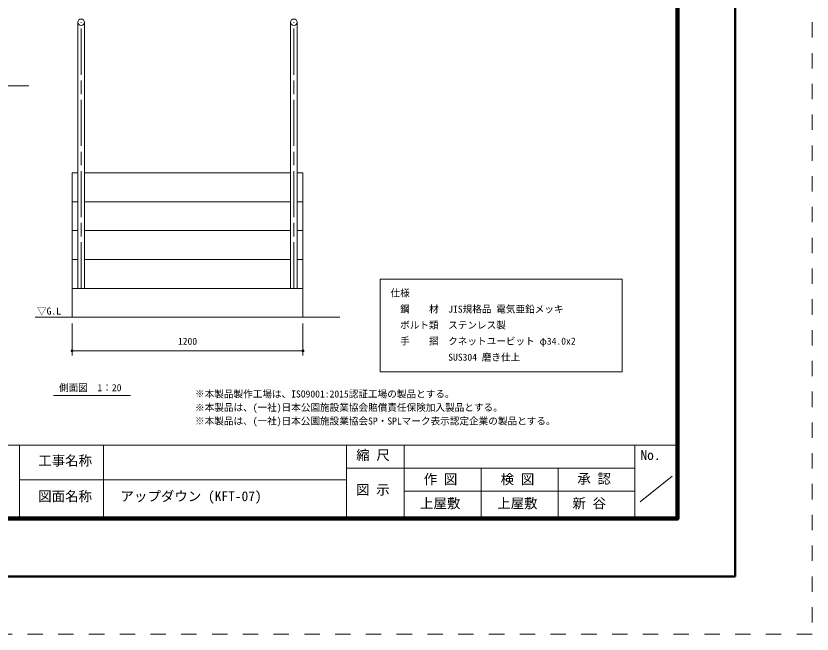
# Model space of a CAD drawing. Units: millimetres at full size, sheet at 1:20; details may follow other scales. Extents: x -400 to 8800, y -300 to 6240.
# Drawn here: x 4660 to 8800, y -300 to 2913 of the extents above; entities that cross this region are included whole.
import ezdxf
from ezdxf.enums import TextEntityAlignment as Align

# ---------------------------------------------------------------- set-up
doc = ezdxf.new("R2010")
doc.units = ezdxf.units.MM
doc.header["$LTSCALE"] = 20
doc.linetypes.add('CHAIN', pattern=[18.5, 12, -1.5, 3.5, -1.5])
doc.linetypes.add('USER1', pattern=[8, 4, -4])
for name, color, linetype, lineweight in [('D-BMK', 2, 'CHAIN', 13), ('D-STR', 1, 'Continuous', 13), ('D-STR-DIM', 7, 'Continuous', 13), ('D-STR-HTXT', 7, 'Continuous', 13), ('D-STR-TXT', 7, 'Continuous', 13), ('D-TTL', 2, 'Continuous', 50), ('D-TTL-FRAM', 7, 'Continuous', 13), ('D-TTL-TXT', 7, 'Continuous', 13)]:
    doc.layers.add(name, color=color, linetype=linetype, lineweight=lineweight)
doc.layers.add('D-DOC', color=7, linetype='Continuous')
doc.styles.add('ＭＳ ゴシック', font='')
doc.styles.get('ＭＳ ゴシック').set_extended_font_data('MS Gothic')

# ---------------------------------------------------------------- blocks, each defined once
blk = doc.blocks.new('filled_dot')
at = {"color": 0, "linetype": 'Continuous', "lineweight": -2, "const_width": 1.25}
blk.add_lwpolyline([(-0.625, 0, 1), (0.625, 0, 1)], format="xyb", close=True, dxfattribs=at)

msp = doc.modelspace()

# ---------------------------------------------------------------- linework, layer by layer
at = {"layer": 'D-BMK'}
for p, q in [((4999.65, 1496.72), (4999.65, 2879.72)), ((6105.65, 1496.72), (6105.65, 2879.72))]:
    msp.add_line(p, q, dxfattribs=at)
at = {"layer": 'D-STR'}
for p, q in [((4982.65, 2879.72), (4982.65, 1496.72)), ((5016.65, 2879.72), (5016.65, 1496.72)), ((6088.65, 2879.72), (6088.65, 1496.72)), ((6122.65, 2879.72), (6122.65, 1496.72)), ((4982.65, 2096.72), (4952.65, 2096.72)), ((4952.65, 2096.72), (4952.65, 1346.72)), ((6088.65, 2096.72), (5016.65, 2096.72)), ((6152.65, 2096.72), (6122.65, 2096.72)), ((6152.65, 1346.72), (6152.65, 2096.72)), ((4952.65, 1946.72), (4982.65, 1946.72)), ((5016.65, 1946.72), (6088.65, 1946.72)), ((6122.65, 1946.72), (6152.65, 1946.72)), ((4952.65, 1796.72), (4982.65, 1796.72)), ((5016.65, 1796.72), (6088.65, 1796.72)), ((6122.65, 1796.72), (6152.65, 1796.72)), ((4952.65, 1646.72), (4982.65, 1646.72)), ((5016.65, 1646.72), (6088.65, 1646.72)), ((6122.65, 1646.72), (6152.65, 1646.72)), ((4952.65, 1496.72), (6152.65, 1496.72)), ((4760.65, 1346.72), (6344.65, 1346.72))]:
    msp.add_line(p, q, dxfattribs=at)
for centre in [(4999.65, 2879.72), (6105.65, 2879.72)]:
    msp.add_circle(centre, 17, dxfattribs=at)
at = {"layer": 'D-STR-DIM'}
for p, q in [((4952.65, 1314.72), (4952.65, 1148.32)), ((6152.65, 1314.72), (6152.65, 1148.32)), ((4952.65, 1172.32), (6152.65, 1172.32))]:
    msp.add_line(p, q, dxfattribs=at)
at = {"layer": 'D-STR-HTXT'}
msp.add_lwpolyline([(3978.31, 2354.82), (4253.5, 2549.29), (4313.5, 2549.29), (4727.97, 2549.29)], dxfattribs=at)
at = {"layer": 'D-STR-TXT'}
msp.add_line((4856.04, 939.61), (5256.04, 939.61), dxfattribs=at)
at = {"layer": 'D-TTL'}
for p, q in [((8400, 0), (8400, 5940)), ((0, 0), (8400, 0))]:
    msp.add_line(p, q, dxfattribs=at)
at = {"layer": 'D-TTL', "color": 5, "linetype": 'USER1', "lineweight": 13}
msp.add_lwpolyline([(-400, -300), (-400, 6240), (8800, 6240), (8800, -300)], close=True, dxfattribs=at)
at = {"layer": 'D-TTL', "lineweight": 140}
msp.add_lwpolyline([(300, 300), (300, 5640), (8100, 5640), (8100, 300)], close=True, dxfattribs=at)
at = {"layer": 'D-TTL-FRAM'}
for p, q in [((300, 682.44), (8100, 682.44)), ((6379.22, 682.44), (6379.22, 300)), ((6679.22, 682.44), (6679.22, 300)), ((7879.22, 682.44), (7879.22, 300)), ((6679.22, 562.44), (6379.22, 562.44)), ((6679.22, 562.44), (7879.22, 562.44)), ((7079.22, 300), (7079.22, 562.44)), ((7479.22, 562.44), (7479.22, 300)), ((6379.22, 502.44), (4679.22, 502.44)), ((7905.33, 386.94), (8073.33, 521.34)), ((7879.22, 442.44), (6679.22, 442.44))]:
    msp.add_line(p, q, dxfattribs=at)
at = {"layer": 'D-TTL-FRAM', "color": 2}
msp.add_lwpolyline([(6554.08, 1544.88), (7812.91, 1544.88), (7812.91, 1063.3), (6554.08, 1063.3)], close=True, dxfattribs=at)
at = {"layer": 'D-TTL-TXT'}
for p, q in [((4679.22, 682.44), (4679.22, 300)), ((5115.96, 300), (5115.96, 682.44))]:
    msp.add_line(p, q, dxfattribs=at)

# ---------------------------------------------------------------- block references
at = {"layer": 'D-STR-DIM', "xscale": 6, "yscale": 6}
msp.add_blockref('filled_dot', (4952.65, 1172.32), dxfattribs=at)
at = {"layer": 'D-STR-DIM', "xscale": 6, "yscale": 6, "rotation": 180}
msp.add_blockref('filled_dot', (6152.65, 1172.32), dxfattribs=at)

# ---------------------------------------------------------------- texts
at = {"layer": 'D-DOC', "style": 'ＭＳ ゴシック'}
for s, p in [('仕様', (6608, 1490.64)), ('\u3000鋼\u3000\u3000材\u3000JIS規格品 電気亜鉛メッキ', (6608, 1407.31)), ('\u3000ボルト類\u3000ステンレス製', (6608, 1323.98)), ('\u3000手\u3000\u3000摺\u3000クネットユービット φ34.0x2', (6608, 1240.64)), ('\u3000\u3000\u3000\u3000\u3000\u3000SUS304 磨き仕上', (6608, 1157.31))]:
    msp.add_text(s, height=36.66, dxfattribs=at).set_placement(p, align=Align.TOP_LEFT)
for s, p in [('※本製品製作工場は、ISO9001:2015認証工場の製品とする。', (5591.59, 918.55)), ('※本製品は、(一社)日本公園施設業協会賠償責任保険加入製品とする。', (5591.59, 848.24)), ('※本製品は、(一社)日本公園施設業協会SP・SPLマーク表示認定企業の製品とする。', (5591.59, 777.93))]:
    msp.add_text(s, height=36.66, dxfattribs=at).set_placement(p, align=Align.BOTTOM_LEFT)
at = {"layer": 'D-STR-DIM', "style": 'ＭＳ ゴシック'}
msp.add_text('1200', height=36.66, dxfattribs=at).set_placement((5552.65, 1240.07), align=Align.TOP_CENTER)
at = {"layer": 'D-STR-TXT', "style": 'ＭＳ ゴシック'}
for s, p in [('▽G.L', (4832.28, 1397.15)), ('側面図\u30001：20', (5046.79, 998.82))]:
    msp.add_text(s, height=36.66, dxfattribs=at).set_placement(p, align=Align.TOP_CENTER)
at = {"layer": 'D-TTL-TXT', "style": 'ＭＳ ゴシック'}
for s, p in [('縮 尺', (6429.13, 589.31)), ('工事名称', (4776.16, 560.61)), ('No.', (7907.64, 589.31)), ('承 認', (7579.13, 466.78)), ('作 図', (6780.62, 463.78)), ('検 図', (7180.9, 463.78)), ('図 示', (6429.13, 409.75)), ('図面名称', (4776.16, 375.4)), ('アップダウン (KFT-07)', (5204.03, 375.4)), ('上屋敷', (6761.46, 338.94)), ('上屋敷', (7162.54, 338.94)), ('新 谷', (7553.53, 338.94))]:
    msp.add_text(s, height=51.32, dxfattribs=at).set_placement(p, align=Align.BOTTOM_LEFT)

doc.saveas('drawing.dxf')
